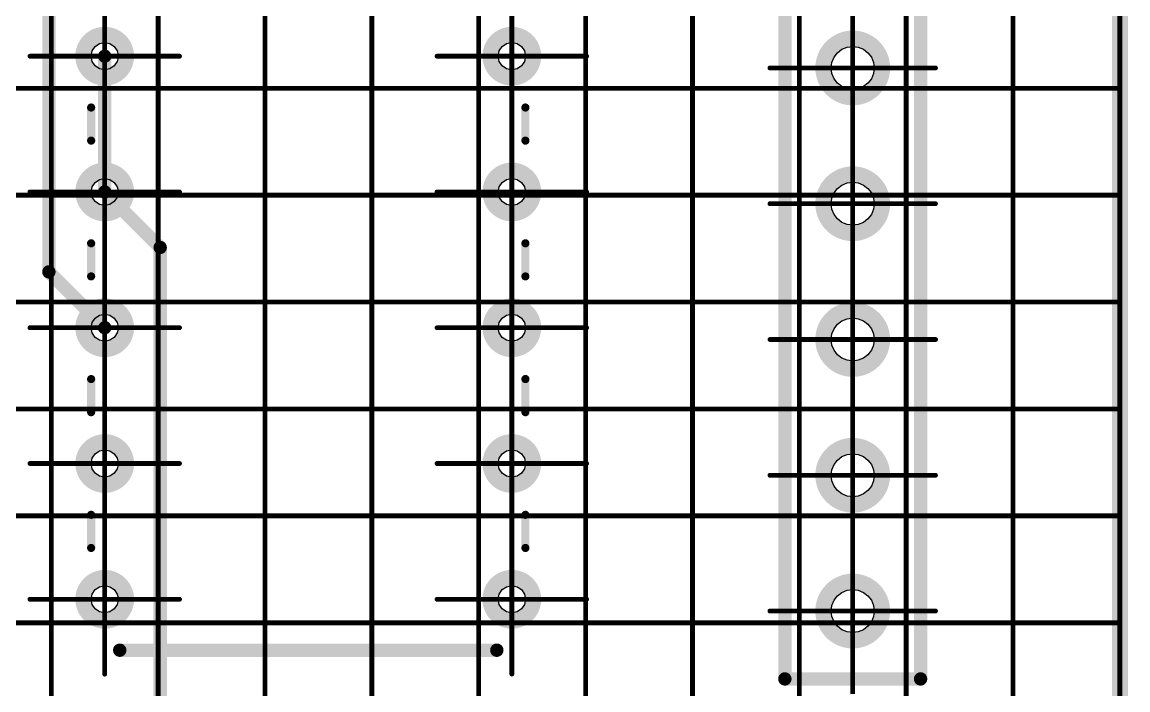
# Model space of a CAD drawing. Header units: millimetres. Extents: x 0 to 841, y 0 to 2540.
# Drawn here: x 351.91 to 393.3, y 2320.49 to 2345.48 of the extents above; entities that cross this region are included whole.
import ezdxf

# ---------------------------------------------------------------- set-up
doc = ezdxf.new("R2010")
doc.units = ezdxf.units.MM
for name, color, linetype in [('Mechanical11', 56, 'Continuous'), ('Mechanical12', 56, 'Continuous'), ('Mechanical7', 56, 'Continuous'), ('Mechanical9', 56, 'Continuous')]:
    doc.layers.add(name, color=color, linetype=linetype)

# ---------------------------------------------------------------- blocks, each defined once
blk = doc.blocks.new('BOASVIEW______T___O_______2_1_33_1_B_1')
at = {"layer": 'Mechanical12'}
for points, const_width in [([(320, 210), (320, 0)], 0.6), ([(320, 210), (320, 0)], 0.6), ([(320, 204), (320, 0)], 0.5), ([(307.46, 69.9), (307.46, 110.54)], 0.5), ([(312.54, 69.9), (312.54, 110.54)], 0.5), ([(281.492, 90.04), (281.492, 91.28)], 0.305), ([(297.748, 90.04), (297.748, 91.28)], 0.305), ([(281.492, 84.96), (281.492, 86.2)], 0.305), ([(297.748, 84.96), (297.748, 86.2)], 0.305), ([(281.492, 79.88), (281.492, 81.12)], 0.305), ([(297.748, 79.88), (297.748, 81.12)], 0.305), ([(281.492, 74.8), (281.492, 76.04)], 0.305), ([(297.748, 74.8), (297.748, 76.04)], 0.305), ([(282.562, 70.975), (296.678, 70.975)], 0.5), ([(307.46, 69.9), (312.54, 69.9)], 0.5)]:
    blk.add_lwpolyline(points, dxfattribs=dict(at, const_width=const_width))
for points, const_width in [([(282.8, 93.2, 1), (281.2, 93.2, 1)], 0.6), ([(298.04, 93.2, 1), (296.44, 93.2, 1)], 0.6), ([(311.1, 92.76, 1), (308.9, 92.76, 1)], 0.6), ([(281.05, 93.2, 1), (281.35, 93.2, 1)], 0.3), ([(282.65, 93.2, 1), (282.95, 93.2, 1)], 0.3), ([(296.29, 93.2, 1), (296.59, 93.2, 1)], 0.3), ([(297.89, 93.2, 1), (298.19, 93.2, 1)], 0.3), ([(308.75, 92.76, 1), (309.05, 92.76, 1)], 0.3), ([(310.95, 92.76, 1), (311.25, 92.76, 1)], 0.3), ([(281.416, 91.28, 1), (281.568, 91.28, 1)], 0.152), ([(297.672, 91.28, 1), (297.824, 91.28, 1)], 0.152), ([(281.416, 90.04, 1), (281.568, 90.04, 1)], 0.152), ([(297.672, 90.04, 1), (297.824, 90.04, 1)], 0.152), ([(282.8, 88.12, 1), (281.2, 88.12, 1)], 0.6), ([(298.04, 88.12, 1), (296.44, 88.12, 1)], 0.6), ([(311.1, 87.68, 1), (308.9, 87.68, 1)], 0.6), ([(281.05, 88.12, 1), (281.35, 88.12, 1)], 0.3), ([(282.65, 88.12, 1), (282.95, 88.12, 1)], 0.3), ([(296.29, 88.12, 1), (296.59, 88.12, 1)], 0.3), ([(297.89, 88.12, 1), (298.19, 88.12, 1)], 0.3), ([(308.75, 87.68, 1), (309.05, 87.68, 1)], 0.3), ([(310.95, 87.68, 1), (311.25, 87.68, 1)], 0.3), ([(281.416, 86.2, 1), (281.568, 86.2, 1)], 0.152), ([(297.672, 86.2, 1), (297.824, 86.2, 1)], 0.152), ([(281.416, 84.96, 1), (281.568, 84.96, 1)], 0.152), ([(297.672, 84.96, 1), (297.824, 84.96, 1)], 0.152), ([(282.8, 83.04, 1), (281.2, 83.04, 1)], 0.6), ([(298.04, 83.04, 1), (296.44, 83.04, 1)], 0.6), ([(311.1, 82.6, 1), (308.9, 82.6, 1)], 0.6), ([(281.05, 83.04, 1), (281.35, 83.04, 1)], 0.3), ([(282.65, 83.04, 1), (282.95, 83.04, 1)], 0.3), ([(296.29, 83.04, 1), (296.59, 83.04, 1)], 0.3), ([(297.89, 83.04, 1), (298.19, 83.04, 1)], 0.3), ([(308.75, 82.6, 1), (309.05, 82.6, 1)], 0.3), ([(310.95, 82.6, 1), (311.25, 82.6, 1)], 0.3), ([(281.416, 81.12, 1), (281.568, 81.12, 1)], 0.152), ([(297.672, 81.12, 1), (297.824, 81.12, 1)], 0.152), ([(281.416, 79.88, 1), (281.568, 79.88, 1)], 0.152), ([(297.672, 79.88, 1), (297.824, 79.88, 1)], 0.152), ([(282.8, 77.96, 1), (281.2, 77.96, 1)], 0.6), ([(298.04, 77.96, 1), (296.44, 77.96, 1)], 0.6), ([(311.1, 77.52, 1), (308.9, 77.52, 1)], 0.6), ([(281.05, 77.96, 1), (281.35, 77.96, 1)], 0.3), ([(282.65, 77.96, 1), (282.95, 77.96, 1)], 0.3), ([(296.29, 77.96, 1), (296.59, 77.96, 1)], 0.3), ([(297.89, 77.96, 1), (298.19, 77.96, 1)], 0.3), ([(308.75, 77.52, 1), (309.05, 77.52, 1)], 0.3), ([(310.95, 77.52, 1), (311.25, 77.52, 1)], 0.3), ([(281.416, 76.04, 1), (281.568, 76.04, 1)], 0.152), ([(297.672, 76.04, 1), (297.824, 76.04, 1)], 0.152), ([(281.416, 74.8, 1), (281.568, 74.8, 1)], 0.152), ([(297.672, 74.8, 1), (297.824, 74.8, 1)], 0.152), ([(282.8, 72.88, 1), (281.2, 72.88, 1)], 0.6), ([(298.04, 72.88, 1), (296.44, 72.88, 1)], 0.6), ([(311.1, 72.44, 1), (308.9, 72.44, 1)], 0.6), ([(281.05, 72.88, 1), (281.35, 72.88, 1)], 0.3), ([(282.65, 72.88, 1), (282.95, 72.88, 1)], 0.3), ([(296.29, 72.88, 1), (296.59, 72.88, 1)], 0.3), ([(297.89, 72.88, 1), (298.19, 72.88, 1)], 0.3), ([(308.75, 72.44, 1), (309.05, 72.44, 1)], 0.3), ([(310.95, 72.44, 1), (311.25, 72.44, 1)], 0.3), ([(282.437, 70.975, 1), (282.687, 70.975, 1)], 0.25), ([(296.553, 70.975, 1), (296.803, 70.975, 1)], 0.25), ([(307.335, 69.9, 1), (307.585, 69.9, 1)], 0.25), ([(307.335, 69.9, 1), (307.585, 69.9, 1)], 0.25), ([(312.415, 69.9, 1), (312.665, 69.9, 1)], 0.25), ([(312.415, 69.9, 1), (312.665, 69.9, 1)], 0.25)]:
    blk.add_lwpolyline(points, format="xyb", close=True, dxfattribs=dict(at, const_width=const_width))
at = {"layer": 'Mechanical7', "const_width": 0.18}
for points in [[(282, 90.4), (282, 96)], [(297.24, 90.4), (297.24, 96)], [(310, 89.66), (310, 95.86)], [(279.2, 93.2), (284.8, 93.2)], [(294.44, 93.2), (300.04, 93.2)], [(306.9, 92.76), (313.1, 92.76)], [(282, 85.32), (282, 90.92)], [(297.24, 85.32), (297.24, 90.92)], [(310, 84.58), (310, 90.78)], [(279.2, 88.12), (284.8, 88.12)], [(294.44, 88.12), (300.04, 88.12)], [(306.9, 87.68), (313.1, 87.68)], [(282, 80.24), (282, 85.84)], [(297.24, 80.24), (297.24, 85.84)], [(310, 79.5), (310, 85.7)], [(279.2, 83.04), (284.8, 83.04)], [(294.44, 83.04), (300.04, 83.04)], [(306.9, 82.6), (313.1, 82.6)], [(282, 75.16), (282, 80.76)], [(297.24, 75.16), (297.24, 80.76)], [(310, 74.42), (310, 80.62)], [(279.2, 77.96), (284.8, 77.96)], [(294.44, 77.96), (300.04, 77.96)], [(306.9, 77.52), (313.1, 77.52)], [(282, 70.08), (282, 75.68)], [(297.24, 70.08), (297.24, 75.68)], [(310, 69.34), (310, 75.54)], [(279.2, 72.88), (284.8, 72.88)], [(294.44, 72.88), (300.04, 72.88)], [(306.9, 72.44), (313.1, 72.44)]]:
    blk.add_lwpolyline(points, dxfattribs=at)
at = {"layer": 'Mechanical7', "const_width": 0.09}
for points in [[(279.155, 93.2, 1), (279.245, 93.2, 1)], [(284.755, 93.2, 1), (284.845, 93.2, 1)], [(294.395, 93.2, 1), (294.485, 93.2, 1)], [(299.995, 93.2, 1), (300.085, 93.2, 1)], [(306.855, 92.76, 1), (306.945, 92.76, 1)], [(313.055, 92.76, 1), (313.145, 92.76, 1)], [(281.955, 90.92, 1), (282.045, 90.92, 1)], [(297.195, 90.92, 1), (297.285, 90.92, 1)], [(309.955, 90.78, 1), (310.045, 90.78, 1)], [(281.955, 90.4, 1), (282.045, 90.4, 1)], [(297.195, 90.4, 1), (297.285, 90.4, 1)], [(309.955, 89.66, 1), (310.045, 89.66, 1)], [(279.155, 88.12, 1), (279.245, 88.12, 1)], [(284.755, 88.12, 1), (284.845, 88.12, 1)], [(294.395, 88.12, 1), (294.485, 88.12, 1)], [(299.995, 88.12, 1), (300.085, 88.12, 1)], [(306.855, 87.68, 1), (306.945, 87.68, 1)], [(313.055, 87.68, 1), (313.145, 87.68, 1)], [(281.955, 85.84, 1), (282.045, 85.84, 1)], [(297.195, 85.84, 1), (297.285, 85.84, 1)], [(309.955, 85.7, 1), (310.045, 85.7, 1)], [(281.955, 85.32, 1), (282.045, 85.32, 1)], [(297.195, 85.32, 1), (297.285, 85.32, 1)], [(309.955, 84.58, 1), (310.045, 84.58, 1)], [(279.155, 83.04, 1), (279.245, 83.04, 1)], [(284.755, 83.04, 1), (284.845, 83.04, 1)], [(294.395, 83.04, 1), (294.485, 83.04, 1)], [(299.995, 83.04, 1), (300.085, 83.04, 1)], [(306.855, 82.6, 1), (306.945, 82.6, 1)], [(313.055, 82.6, 1), (313.145, 82.6, 1)], [(281.955, 80.76, 1), (282.045, 80.76, 1)], [(297.195, 80.76, 1), (297.285, 80.76, 1)], [(281.955, 80.24, 1), (282.045, 80.24, 1)], [(297.195, 80.24, 1), (297.285, 80.24, 1)], [(309.955, 80.62, 1), (310.045, 80.62, 1)], [(309.955, 79.5, 1), (310.045, 79.5, 1)], [(279.155, 77.96, 1), (279.245, 77.96, 1)], [(284.755, 77.96, 1), (284.845, 77.96, 1)], [(294.395, 77.96, 1), (294.485, 77.96, 1)], [(299.995, 77.96, 1), (300.085, 77.96, 1)], [(306.855, 77.52, 1), (306.945, 77.52, 1)], [(313.055, 77.52, 1), (313.145, 77.52, 1)], [(281.955, 75.68, 1), (282.045, 75.68, 1)], [(297.195, 75.68, 1), (297.285, 75.68, 1)], [(309.955, 75.54, 1), (310.045, 75.54, 1)], [(281.955, 75.16, 1), (282.045, 75.16, 1)], [(297.195, 75.16, 1), (297.285, 75.16, 1)], [(309.955, 74.42, 1), (310.045, 74.42, 1)], [(279.155, 72.88, 1), (279.245, 72.88, 1)], [(284.755, 72.88, 1), (284.845, 72.88, 1)], [(294.395, 72.88, 1), (294.485, 72.88, 1)], [(299.995, 72.88, 1), (300.085, 72.88, 1)], [(306.855, 72.44, 1), (306.945, 72.44, 1)], [(313.055, 72.44, 1), (313.145, 72.44, 1)], [(281.955, 70.08, 1), (282.045, 70.08, 1)], [(297.195, 70.08, 1), (297.285, 70.08, 1)]]:
    blk.add_lwpolyline(points, format="xyb", close=True, dxfattribs=at)
blk = doc.blocks.new('BOASVIEW______T___L_____2_1_1_1_B_4')
at = {"layer": 'Mechanical11'}
for p, q in [((281.529, 93.395), (281.64, 93.56)), ((281.64, 93.56), (281.805, 93.671)), ((281.805, 93.671), (282, 93.71)), ((282, 93.71), (282, 93.2)), ((296.769, 93.395), (296.88, 93.56)), ((296.88, 93.56), (297.045, 93.671)), ((297.045, 93.671), (297.24, 93.71)), ((297.24, 93.71), (297.24, 93.2)), ((309.791, 93.539), (310, 93.567)), ((310, 93.567), (310, 92.76)), ((310, 92.76), (310, 93.567)), ((310, 93.567), (310.209, 93.539)), ((281.49, 93.2), (281.529, 93.395)), ((282, 93.2), (281.49, 93.2)), ((282, 93.2), (282.51, 93.2)), ((282, 92.69), (282, 93.2)), ((282.51, 93.2), (282.471, 93.005)), ((296.73, 93.2), (296.769, 93.395)), ((297.24, 93.2), (296.73, 93.2)), ((297.24, 93.2), (297.75, 93.2)), ((297.24, 92.69), (297.24, 93.2)), ((297.75, 93.2), (297.711, 93.005)), ((309.221, 92.969), (309.301, 93.164)), ((309.301, 93.164), (309.429, 93.331)), ((309.429, 93.331), (309.597, 93.459)), ((309.597, 93.459), (309.791, 93.539)), ((310.209, 93.539), (310.404, 93.459)), ((310.404, 93.459), (310.571, 93.331)), ((310.571, 93.331), (310.699, 93.164)), ((310.699, 93.164), (310.779, 92.969)), ((282.195, 92.729), (282, 92.69)), ((282.36, 92.84), (282.195, 92.729)), ((282.471, 93.005), (282.36, 92.84)), ((297.435, 92.729), (297.24, 92.69)), ((297.6, 92.84), (297.435, 92.729)), ((297.711, 93.005), (297.6, 92.84)), ((309.193, 92.76), (309.221, 92.969)), ((310, 92.76), (309.193, 92.76)), ((310.807, 92.76), (310, 92.76)), ((310.779, 92.969), (310.807, 92.76)), ((281.64, 88.48), (281.805, 88.591)), ((281.805, 88.591), (282, 88.63)), ((282, 88.63), (282, 88.12)), ((296.88, 88.48), (297.045, 88.591)), ((297.045, 88.591), (297.24, 88.63)), ((297.24, 88.63), (297.24, 88.12)), ((281.49, 88.12), (281.529, 88.315)), ((281.529, 88.315), (281.64, 88.48)), ((296.73, 88.12), (296.769, 88.315)), ((296.769, 88.315), (296.88, 88.48)), ((309.301, 88.084), (309.429, 88.251)), ((309.429, 88.251), (309.597, 88.379)), ((309.597, 88.379), (309.791, 88.459)), ((309.791, 88.459), (310, 88.487)), ((310, 88.487), (310, 87.68)), ((310, 87.68), (310, 88.487)), ((310, 88.487), (310.209, 88.459)), ((310.209, 88.459), (310.404, 88.379)), ((310.404, 88.379), (310.571, 88.251)), ((310.571, 88.251), (310.699, 88.084)), ((282, 88.12), (281.49, 88.12)), ((282, 88.12), (282.51, 88.12)), ((282, 87.61), (282, 88.12)), ((282.36, 87.76), (282.195, 87.649)), ((282.471, 87.925), (282.36, 87.76)), ((282.51, 88.12), (282.471, 87.925)), ((297.24, 88.12), (296.73, 88.12)), ((297.24, 88.12), (297.75, 88.12)), ((297.24, 87.61), (297.24, 88.12)), ((297.6, 87.76), (297.435, 87.649)), ((297.711, 87.925), (297.6, 87.76)), ((297.75, 88.12), (297.711, 87.925)), ((309.193, 87.68), (309.221, 87.889)), ((309.221, 87.889), (309.301, 88.084)), ((310.699, 88.084), (310.779, 87.889)), ((310.779, 87.889), (310.807, 87.68)), ((282.195, 87.649), (282, 87.61)), ((297.435, 87.649), (297.24, 87.61)), ((310, 87.68), (309.193, 87.68)), ((310.807, 87.68), (310, 87.68)), ((281.49, 83.04), (281.529, 83.235)), ((281.529, 83.235), (281.64, 83.4)), ((281.64, 83.4), (281.805, 83.511)), ((281.805, 83.511), (282, 83.55)), ((282, 83.55), (282, 83.04)), ((296.73, 83.04), (296.769, 83.235)), ((296.769, 83.235), (296.88, 83.4)), ((296.88, 83.4), (297.045, 83.511)), ((297.045, 83.511), (297.24, 83.55)), ((297.24, 83.55), (297.24, 83.04)), ((309.429, 83.171), (309.597, 83.299)), ((309.597, 83.299), (309.791, 83.379)), ((309.791, 83.379), (310, 83.407)), ((310, 83.407), (310, 82.6)), ((310, 82.6), (310, 83.407)), ((310, 83.407), (310.209, 83.379)), ((310.209, 83.379), (310.404, 83.299)), ((310.404, 83.299), (310.571, 83.171)), ((282, 83.04), (281.49, 83.04)), ((282, 83.04), (282.51, 83.04)), ((282, 82.53), (282, 83.04)), ((282.471, 82.845), (282.36, 82.68)), ((282.51, 83.04), (282.471, 82.845)), ((297.24, 83.04), (296.73, 83.04)), ((297.24, 83.04), (297.75, 83.04)), ((297.24, 82.53), (297.24, 83.04)), ((297.711, 82.845), (297.6, 82.68)), ((297.75, 83.04), (297.711, 82.845)), ((309.193, 82.6), (309.221, 82.809)), ((309.221, 82.809), (309.301, 83.004)), ((309.301, 83.004), (309.429, 83.171)), ((310.571, 83.171), (310.699, 83.004)), ((310.699, 83.004), (310.779, 82.809)), ((310.779, 82.809), (310.807, 82.6)), ((282.195, 82.569), (282, 82.53)), ((282.36, 82.68), (282.195, 82.569)), ((297.435, 82.569), (297.24, 82.53)), ((297.6, 82.68), (297.435, 82.569)), ((310, 82.6), (309.193, 82.6)), ((310.807, 82.6), (310, 82.6)), ((281.529, 78.155), (281.64, 78.32)), ((281.64, 78.32), (281.805, 78.431)), ((281.805, 78.431), (282, 78.47)), ((282, 78.47), (282, 77.96)), ((296.769, 78.155), (296.88, 78.32)), ((296.88, 78.32), (297.045, 78.431)), ((297.045, 78.431), (297.24, 78.47)), ((297.24, 78.47), (297.24, 77.96)), ((309.597, 78.219), (309.791, 78.299)), ((309.791, 78.299), (310, 78.327)), ((310, 78.327), (310, 77.52)), ((310, 77.52), (310, 78.327)), ((310, 78.327), (310.209, 78.299)), ((310.209, 78.299), (310.404, 78.219)), ((281.49, 77.96), (281.529, 78.155)), ((282, 77.96), (281.49, 77.96)), ((282, 77.96), (282.51, 77.96)), ((282, 77.45), (282, 77.96)), ((282.51, 77.96), (282.471, 77.765)), ((296.73, 77.96), (296.769, 78.155)), ((297.24, 77.96), (296.73, 77.96)), ((297.24, 77.96), (297.75, 77.96)), ((297.24, 77.45), (297.24, 77.96)), ((297.75, 77.96), (297.711, 77.765)), ((309.221, 77.729), (309.301, 77.924)), ((309.301, 77.924), (309.429, 78.091)), ((309.429, 78.091), (309.597, 78.219)), ((310.404, 78.219), (310.571, 78.091)), ((310.571, 78.091), (310.699, 77.924)), ((310.699, 77.924), (310.779, 77.729)), ((282.195, 77.489), (282, 77.45)), ((282.36, 77.6), (282.195, 77.489)), ((282.471, 77.765), (282.36, 77.6)), ((297.435, 77.489), (297.24, 77.45)), ((297.6, 77.6), (297.435, 77.489)), ((297.711, 77.765), (297.6, 77.6)), ((309.193, 77.52), (309.221, 77.729)), ((310, 77.52), (309.193, 77.52)), ((310.807, 77.52), (310, 77.52)), ((310.779, 77.729), (310.807, 77.52)), ((281.64, 73.24), (281.805, 73.351)), ((281.805, 73.351), (282, 73.39)), ((282, 73.39), (282, 72.88)), ((296.88, 73.24), (297.045, 73.351)), ((297.045, 73.351), (297.24, 73.39)), ((297.24, 73.39), (297.24, 72.88)), ((281.49, 72.88), (281.529, 73.075)), ((282, 72.88), (281.49, 72.88)), ((281.529, 73.075), (281.64, 73.24)), ((282, 72.88), (282.51, 72.88)), ((282, 72.37), (282, 72.88)), ((282.51, 72.88), (282.471, 72.685)), ((296.73, 72.88), (296.769, 73.075)), ((297.24, 72.88), (296.73, 72.88)), ((296.769, 73.075), (296.88, 73.24)), ((297.24, 72.88), (297.75, 72.88)), ((297.24, 72.37), (297.24, 72.88)), ((297.75, 72.88), (297.711, 72.685)), ((309.301, 72.844), (309.429, 73.011)), ((309.429, 73.011), (309.597, 73.139)), ((309.597, 73.139), (309.791, 73.219)), ((309.791, 73.219), (310, 73.247)), ((310, 73.247), (310, 72.44)), ((310, 72.44), (310, 73.247)), ((310, 73.247), (310.209, 73.219)), ((310.209, 73.219), (310.404, 73.139)), ((310.404, 73.139), (310.571, 73.011)), ((310.571, 73.011), (310.699, 72.844)), ((282.36, 72.52), (282.195, 72.409)), ((282.471, 72.685), (282.36, 72.52)), ((297.6, 72.52), (297.435, 72.409)), ((297.711, 72.685), (297.6, 72.52)), ((309.193, 72.44), (309.221, 72.649)), ((310, 72.44), (309.193, 72.44)), ((309.221, 72.649), (309.301, 72.844)), ((310.807, 72.44), (310, 72.44)), ((310.699, 72.844), (310.779, 72.649)), ((310.779, 72.649), (310.807, 72.44)), ((282.195, 72.409), (282, 72.37)), ((297.435, 72.409), (297.24, 72.37))]:
    blk.add_line(p, q, dxfattribs=at)
at = {"layer": 'Mechanical12'}
for p, q in [((282, 93.2), (282, 93.71)), ((282, 93.71), (282.195, 93.671)), ((282.195, 93.671), (282.36, 93.56)), ((282.36, 93.56), (282.471, 93.395)), ((297.24, 93.2), (297.24, 93.71)), ((297.24, 93.71), (297.435, 93.671)), ((297.435, 93.671), (297.6, 93.56)), ((297.6, 93.56), (297.711, 93.395)), ((281.49, 93.2), (282, 93.2)), ((281.529, 93.005), (281.49, 93.2)), ((282, 93.2), (282, 92.69)), ((282.51, 93.2), (282, 93.2)), ((282.471, 93.395), (282.51, 93.2)), ((296.73, 93.2), (297.24, 93.2)), ((296.769, 93.005), (296.73, 93.2)), ((297.24, 93.2), (297.24, 92.69)), ((297.75, 93.2), (297.24, 93.2)), ((297.711, 93.395), (297.75, 93.2)), ((281.64, 92.84), (281.529, 93.005)), ((281.805, 92.729), (281.64, 92.84)), ((282, 92.69), (281.805, 92.729)), ((296.88, 92.84), (296.769, 93.005)), ((297.045, 92.729), (296.88, 92.84)), ((297.24, 92.69), (297.045, 92.729)), ((309.193, 92.76), (310, 92.76)), ((309.221, 92.551), (309.193, 92.76)), ((310, 91.953), (310, 92.76)), ((310, 92.76), (310.807, 92.76)), ((310, 92.76), (310, 91.953)), ((310.807, 92.76), (310.779, 92.551)), ((309.301, 92.357), (309.221, 92.551)), ((309.429, 92.189), (309.301, 92.357)), ((310.699, 92.357), (310.571, 92.189)), ((310.779, 92.551), (310.699, 92.357)), ((309.597, 92.061), (309.429, 92.189)), ((309.791, 91.981), (309.597, 92.061)), ((310, 91.953), (309.791, 91.981)), ((310.209, 91.981), (310, 91.953)), ((310.404, 92.061), (310.209, 91.981)), ((310.571, 92.189), (310.404, 92.061)), ((282, 88.12), (282, 88.63)), ((282, 88.63), (282.195, 88.591)), ((282.195, 88.591), (282.36, 88.48)), ((297.24, 88.12), (297.24, 88.63)), ((297.24, 88.63), (297.435, 88.591)), ((297.435, 88.591), (297.6, 88.48)), ((282.36, 88.48), (282.471, 88.315)), ((282.471, 88.315), (282.51, 88.12)), ((297.6, 88.48), (297.711, 88.315)), ((297.711, 88.315), (297.75, 88.12)), ((281.49, 88.12), (282, 88.12)), ((281.529, 87.925), (281.49, 88.12)), ((281.64, 87.76), (281.529, 87.925)), ((281.805, 87.649), (281.64, 87.76)), ((282, 88.12), (282, 87.61)), ((282.51, 88.12), (282, 88.12)), ((296.73, 88.12), (297.24, 88.12)), ((296.769, 87.925), (296.73, 88.12)), ((296.88, 87.76), (296.769, 87.925)), ((297.045, 87.649), (296.88, 87.76)), ((297.24, 88.12), (297.24, 87.61)), ((297.75, 88.12), (297.24, 88.12)), ((282, 87.61), (281.805, 87.649)), ((297.24, 87.61), (297.045, 87.649)), ((309.193, 87.68), (310, 87.68)), ((309.221, 87.471), (309.193, 87.68)), ((309.301, 87.277), (309.221, 87.471)), ((310, 86.873), (310, 87.68)), ((310, 87.68), (310.807, 87.68)), ((310, 87.68), (310, 86.873)), ((310.779, 87.471), (310.699, 87.277)), ((310.807, 87.68), (310.779, 87.471)), ((309.429, 87.109), (309.301, 87.277)), ((309.597, 86.981), (309.429, 87.109)), ((309.791, 86.901), (309.597, 86.981)), ((310.404, 86.981), (310.209, 86.901)), ((310.571, 87.109), (310.404, 86.981)), ((310.699, 87.277), (310.571, 87.109)), ((310, 86.873), (309.791, 86.901)), ((310.209, 86.901), (310, 86.873)), ((282, 83.04), (282, 83.55)), ((282, 83.55), (282.195, 83.511)), ((282.195, 83.511), (282.36, 83.4)), ((282.36, 83.4), (282.471, 83.235)), ((282.471, 83.235), (282.51, 83.04)), ((297.24, 83.04), (297.24, 83.55)), ((297.24, 83.55), (297.435, 83.511)), ((297.435, 83.511), (297.6, 83.4)), ((297.6, 83.4), (297.711, 83.235)), ((297.711, 83.235), (297.75, 83.04)), ((281.49, 83.04), (282, 83.04)), ((281.529, 82.845), (281.49, 83.04)), ((281.64, 82.68), (281.529, 82.845)), ((282, 83.04), (282, 82.53)), ((282.51, 83.04), (282, 83.04)), ((296.73, 83.04), (297.24, 83.04)), ((296.769, 82.845), (296.73, 83.04)), ((296.88, 82.68), (296.769, 82.845)), ((297.24, 83.04), (297.24, 82.53)), ((297.75, 83.04), (297.24, 83.04)), ((281.805, 82.569), (281.64, 82.68)), ((282, 82.53), (281.805, 82.569)), ((297.045, 82.569), (296.88, 82.68)), ((297.24, 82.53), (297.045, 82.569)), ((309.193, 82.6), (310, 82.6)), ((309.221, 82.391), (309.193, 82.6)), ((309.301, 82.197), (309.221, 82.391)), ((310, 81.793), (310, 82.6)), ((310, 82.6), (310.807, 82.6)), ((310, 82.6), (310, 81.793)), ((310.779, 82.391), (310.699, 82.197)), ((310.807, 82.6), (310.779, 82.391)), ((309.429, 82.029), (309.301, 82.197)), ((309.597, 81.901), (309.429, 82.029)), ((310.571, 82.029), (310.404, 81.901)), ((310.699, 82.197), (310.571, 82.029)), ((309.791, 81.821), (309.597, 81.901)), ((310, 81.793), (309.791, 81.821)), ((310.209, 81.821), (310, 81.793)), ((310.404, 81.901), (310.209, 81.821)), ((282, 77.96), (282, 78.47)), ((282, 78.47), (282.195, 78.431)), ((282.195, 78.431), (282.36, 78.32)), ((282.36, 78.32), (282.471, 78.155)), ((297.24, 77.96), (297.24, 78.47)), ((297.24, 78.47), (297.435, 78.431)), ((297.435, 78.431), (297.6, 78.32)), ((297.6, 78.32), (297.711, 78.155)), ((281.49, 77.96), (282, 77.96)), ((281.529, 77.765), (281.49, 77.96)), ((282, 77.96), (282, 77.45)), ((282.51, 77.96), (282, 77.96)), ((282.471, 78.155), (282.51, 77.96)), ((296.73, 77.96), (297.24, 77.96)), ((296.769, 77.765), (296.73, 77.96)), ((297.24, 77.96), (297.24, 77.45)), ((297.75, 77.96), (297.24, 77.96)), ((297.711, 78.155), (297.75, 77.96)), ((281.64, 77.6), (281.529, 77.765)), ((281.805, 77.489), (281.64, 77.6)), ((282, 77.45), (281.805, 77.489)), ((296.88, 77.6), (296.769, 77.765)), ((297.045, 77.489), (296.88, 77.6)), ((297.24, 77.45), (297.045, 77.489)), ((309.193, 77.52), (310, 77.52)), ((309.221, 77.311), (309.193, 77.52)), ((310, 76.713), (310, 77.52)), ((310, 77.52), (310.807, 77.52)), ((310, 77.52), (310, 76.713)), ((310.807, 77.52), (310.779, 77.311)), ((309.301, 77.117), (309.221, 77.311)), ((309.429, 76.949), (309.301, 77.117)), ((310.699, 77.117), (310.571, 76.949)), ((310.779, 77.311), (310.699, 77.117)), ((309.597, 76.821), (309.429, 76.949)), ((309.791, 76.741), (309.597, 76.821)), ((310, 76.713), (309.791, 76.741)), ((310.209, 76.741), (310, 76.713)), ((310.404, 76.821), (310.209, 76.741)), ((310.571, 76.949), (310.404, 76.821)), ((282, 72.88), (282, 73.39)), ((282, 73.39), (282.195, 73.351)), ((282.195, 73.351), (282.36, 73.24)), ((297.24, 72.88), (297.24, 73.39)), ((297.24, 73.39), (297.435, 73.351)), ((297.435, 73.351), (297.6, 73.24)), ((281.49, 72.88), (282, 72.88)), ((281.529, 72.685), (281.49, 72.88)), ((282, 72.88), (282, 72.37)), ((282.51, 72.88), (282, 72.88)), ((282.36, 73.24), (282.471, 73.075)), ((282.471, 73.075), (282.51, 72.88)), ((296.73, 72.88), (297.24, 72.88)), ((296.769, 72.685), (296.73, 72.88)), ((297.24, 72.88), (297.24, 72.37)), ((297.75, 72.88), (297.24, 72.88)), ((297.6, 73.24), (297.711, 73.075)), ((297.711, 73.075), (297.75, 72.88)), ((281.64, 72.52), (281.529, 72.685)), ((281.805, 72.409), (281.64, 72.52)), ((296.88, 72.52), (296.769, 72.685)), ((297.045, 72.409), (296.88, 72.52)), ((309.193, 72.44), (310, 72.44)), ((309.221, 72.231), (309.193, 72.44)), ((310, 71.633), (310, 72.44)), ((310, 72.44), (310.807, 72.44)), ((310, 72.44), (310, 71.633)), ((310.807, 72.44), (310.779, 72.231)), ((282, 72.37), (281.805, 72.409)), ((297.24, 72.37), (297.045, 72.409)), ((309.301, 72.037), (309.221, 72.231)), ((309.429, 71.869), (309.301, 72.037)), ((310.699, 72.037), (310.571, 71.869)), ((310.779, 72.231), (310.699, 72.037)), ((309.597, 71.741), (309.429, 71.869)), ((309.791, 71.661), (309.597, 71.741)), ((310, 71.633), (309.791, 71.661)), ((310.209, 71.661), (310, 71.633)), ((310.404, 71.741), (310.209, 71.661)), ((310.571, 71.869), (310.404, 71.741))]:
    blk.add_line(p, q, dxfattribs=at)
for points, const_width in [([(320, 210), (320, 0)], 0.6), ([(320, 210), (320, 0)], 0.6), ([(279.91, 85.13), (279.91, 96.19)], 0.5), ([(282, 88.12), (282, 93.2)], 0.5), ([(282, 88.12), (284.076, 86.044)], 0.5), ([(284.076, 47.276), (284.076, 86.044)], 0.5), ([(279.91, 85.13), (282, 83.04)], 0.5)]:
    blk.add_lwpolyline(points, dxfattribs=dict(at, const_width=const_width))
for points, const_width in [([(282.8, 93.2, 1), (281.2, 93.2, 1)], 0.6), ([(298.04, 93.2, 1), (296.44, 93.2, 1)], 0.6), ([(311.1, 92.76, 1), (308.9, 92.76, 1)], 0.6), ([(281.05, 93.2, 1), (281.35, 93.2, 1)], 0.3), ([(281.875, 93.2, 1), (282.125, 93.2, 1)], 0.25), ([(282.65, 93.2, 1), (282.95, 93.2, 1)], 0.3), ([(296.29, 93.2, 1), (296.59, 93.2, 1)], 0.3), ([(297.89, 93.2, 1), (298.19, 93.2, 1)], 0.3), ([(308.75, 92.76, 1), (309.05, 92.76, 1)], 0.3), ([(310.95, 92.76, 1), (311.25, 92.76, 1)], 0.3), ([(282.8, 88.12, 1), (281.2, 88.12, 1)], 0.6), ([(298.04, 88.12, 1), (296.44, 88.12, 1)], 0.6), ([(311.1, 87.68, 1), (308.9, 87.68, 1)], 0.6), ([(281.05, 88.12, 1), (281.35, 88.12, 1)], 0.3), ([(281.875, 88.12, 1), (282.125, 88.12, 1)], 0.25), ([(281.875, 88.12, 1), (282.125, 88.12, 1)], 0.25), ([(282.65, 88.12, 1), (282.95, 88.12, 1)], 0.3), ([(296.29, 88.12, 1), (296.59, 88.12, 1)], 0.3), ([(297.89, 88.12, 1), (298.19, 88.12, 1)], 0.3), ([(308.75, 87.68, 1), (309.05, 87.68, 1)], 0.3), ([(310.95, 87.68, 1), (311.25, 87.68, 1)], 0.3), ([(283.951, 86.044, 1), (284.201, 86.044, 1)], 0.25), ([(283.951, 86.044, 1), (284.201, 86.044, 1)], 0.25), ([(279.785, 85.13, 1), (280.035, 85.13, 1)], 0.25), ([(279.785, 85.13, 1), (280.035, 85.13, 1)], 0.25), ([(282.8, 83.04, 1), (281.2, 83.04, 1)], 0.6), ([(298.04, 83.04, 1), (296.44, 83.04, 1)], 0.6), ([(311.1, 82.6, 1), (308.9, 82.6, 1)], 0.6), ([(281.05, 83.04, 1), (281.35, 83.04, 1)], 0.3), ([(281.875, 83.04, 1), (282.125, 83.04, 1)], 0.25), ([(282.65, 83.04, 1), (282.95, 83.04, 1)], 0.3), ([(296.29, 83.04, 1), (296.59, 83.04, 1)], 0.3), ([(297.89, 83.04, 1), (298.19, 83.04, 1)], 0.3), ([(308.75, 82.6, 1), (309.05, 82.6, 1)], 0.3), ([(310.95, 82.6, 1), (311.25, 82.6, 1)], 0.3), ([(282.8, 77.96, 1), (281.2, 77.96, 1)], 0.6), ([(298.04, 77.96, 1), (296.44, 77.96, 1)], 0.6), ([(311.1, 77.52, 1), (308.9, 77.52, 1)], 0.6), ([(281.05, 77.96, 1), (281.35, 77.96, 1)], 0.3), ([(282.65, 77.96, 1), (282.95, 77.96, 1)], 0.3), ([(296.29, 77.96, 1), (296.59, 77.96, 1)], 0.3), ([(297.89, 77.96, 1), (298.19, 77.96, 1)], 0.3), ([(308.75, 77.52, 1), (309.05, 77.52, 1)], 0.3), ([(310.95, 77.52, 1), (311.25, 77.52, 1)], 0.3), ([(282.8, 72.88, 1), (281.2, 72.88, 1)], 0.6), ([(298.04, 72.88, 1), (296.44, 72.88, 1)], 0.6), ([(311.1, 72.44, 1), (308.9, 72.44, 1)], 0.6), ([(281.05, 72.88, 1), (281.35, 72.88, 1)], 0.3), ([(282.65, 72.88, 1), (282.95, 72.88, 1)], 0.3), ([(296.29, 72.88, 1), (296.59, 72.88, 1)], 0.3), ([(297.89, 72.88, 1), (298.19, 72.88, 1)], 0.3), ([(308.75, 72.44, 1), (309.05, 72.44, 1)], 0.3), ([(310.95, 72.44, 1), (311.25, 72.44, 1)], 0.3)]:
    blk.add_lwpolyline(points, format="xyb", close=True, dxfattribs=dict(at, const_width=const_width))
at = {"layer": 'Mechanical7', "const_width": 0.18}
for points in [[(282, 90.7), (282, 95.7)], [(297.24, 90.7), (297.24, 95.7)], [(310, 89.96), (310, 95.56)], [(279.5, 93.2), (284.5, 93.2)], [(294.74, 93.2), (299.74, 93.2)], [(307.2, 92.76), (312.8, 92.76)], [(282, 85.62), (282, 90.62)], [(297.24, 85.62), (297.24, 90.62)], [(310, 84.88), (310, 90.48)], [(279.5, 88.12), (284.5, 88.12)], [(294.74, 88.12), (299.74, 88.12)], [(307.2, 87.68), (312.8, 87.68)], [(282, 80.54), (282, 85.54)], [(297.24, 80.54), (297.24, 85.54)], [(310, 79.8), (310, 85.4)], [(279.5, 83.04), (284.5, 83.04)], [(294.74, 83.04), (299.74, 83.04)], [(307.2, 82.6), (312.8, 82.6)], [(282, 75.46), (282, 80.46)], [(297.24, 75.46), (297.24, 80.46)], [(310, 74.72), (310, 80.32)], [(279.5, 77.96), (284.5, 77.96)], [(294.74, 77.96), (299.74, 77.96)], [(307.2, 77.52), (312.8, 77.52)], [(282, 70.38), (282, 75.38)], [(297.24, 70.38), (297.24, 75.38)], [(310, 69.64), (310, 75.24)], [(279.5, 72.88), (284.5, 72.88)], [(294.74, 72.88), (299.74, 72.88)], [(307.2, 72.44), (312.8, 72.44)]]:
    blk.add_lwpolyline(points, dxfattribs=at)
at = {"layer": 'Mechanical7', "const_width": 0.09}
for points in [[(279.455, 93.2, 1), (279.545, 93.2, 1)], [(284.455, 93.2, 1), (284.545, 93.2, 1)], [(294.695, 93.2, 1), (294.785, 93.2, 1)], [(299.695, 93.2, 1), (299.785, 93.2, 1)], [(307.155, 92.76, 1), (307.245, 92.76, 1)], [(312.755, 92.76, 1), (312.845, 92.76, 1)], [(281.955, 90.7, 1), (282.045, 90.7, 1)], [(281.955, 90.62, 1), (282.045, 90.62, 1)], [(297.195, 90.7, 1), (297.285, 90.7, 1)], [(297.195, 90.62, 1), (297.285, 90.62, 1)], [(309.955, 90.48, 1), (310.045, 90.48, 1)], [(309.955, 89.96, 1), (310.045, 89.96, 1)], [(279.455, 88.12, 1), (279.545, 88.12, 1)], [(284.455, 88.12, 1), (284.545, 88.12, 1)], [(294.695, 88.12, 1), (294.785, 88.12, 1)], [(299.695, 88.12, 1), (299.785, 88.12, 1)], [(307.155, 87.68, 1), (307.245, 87.68, 1)], [(312.755, 87.68, 1), (312.845, 87.68, 1)], [(281.955, 85.62, 1), (282.045, 85.62, 1)], [(297.195, 85.62, 1), (297.285, 85.62, 1)], [(281.955, 85.54, 1), (282.045, 85.54, 1)], [(297.195, 85.54, 1), (297.285, 85.54, 1)], [(309.955, 85.4, 1), (310.045, 85.4, 1)], [(309.955, 84.88, 1), (310.045, 84.88, 1)], [(279.455, 83.04, 1), (279.545, 83.04, 1)], [(284.455, 83.04, 1), (284.545, 83.04, 1)], [(294.695, 83.04, 1), (294.785, 83.04, 1)], [(299.695, 83.04, 1), (299.785, 83.04, 1)], [(307.155, 82.6, 1), (307.245, 82.6, 1)], [(312.755, 82.6, 1), (312.845, 82.6, 1)], [(281.955, 80.54, 1), (282.045, 80.54, 1)], [(281.955, 80.46, 1), (282.045, 80.46, 1)], [(297.195, 80.54, 1), (297.285, 80.54, 1)], [(297.195, 80.46, 1), (297.285, 80.46, 1)], [(309.955, 80.32, 1), (310.045, 80.32, 1)], [(309.955, 79.8, 1), (310.045, 79.8, 1)], [(279.455, 77.96, 1), (279.545, 77.96, 1)], [(284.455, 77.96, 1), (284.545, 77.96, 1)], [(294.695, 77.96, 1), (294.785, 77.96, 1)], [(299.695, 77.96, 1), (299.785, 77.96, 1)], [(307.155, 77.52, 1), (307.245, 77.52, 1)], [(312.755, 77.52, 1), (312.845, 77.52, 1)], [(281.955, 75.46, 1), (282.045, 75.46, 1)], [(281.955, 75.38, 1), (282.045, 75.38, 1)], [(297.195, 75.46, 1), (297.285, 75.46, 1)], [(297.195, 75.38, 1), (297.285, 75.38, 1)], [(309.955, 75.24, 1), (310.045, 75.24, 1)], [(309.955, 74.72, 1), (310.045, 74.72, 1)], [(279.455, 72.88, 1), (279.545, 72.88, 1)], [(284.455, 72.88, 1), (284.545, 72.88, 1)], [(294.695, 72.88, 1), (294.785, 72.88, 1)], [(299.695, 72.88, 1), (299.785, 72.88, 1)], [(307.155, 72.44, 1), (307.245, 72.44, 1)], [(312.755, 72.44, 1), (312.845, 72.44, 1)], [(281.955, 70.38, 1), (282.045, 70.38, 1)], [(297.195, 70.38, 1), (297.285, 70.38, 1)], [(309.955, 69.64, 1), (310.045, 69.64, 1)]]:
    blk.add_lwpolyline(points, format="xyb", close=True, dxfattribs=at)
at = {"layer": 'Mechanical9', "const_width": 0.18}
for points in [[(280, 0), (280, 210)], [(284, 0), (284, 210)], [(288, 0), (288, 210)], [(292, 0), (292, 210)], [(296, 0), (296, 210)], [(300, 0), (300, 210)], [(304, 0), (304, 210)], [(308, 0), (308, 210)], [(312, 0), (312, 210)], [(316, 0), (316, 210)], [(320, 0), (320, 210)], [(320, 0), (320, 210)], [(0, 92), (320, 92)], [(0, 88), (320, 88)], [(0, 84), (320, 84)], [(0, 80), (320, 80)], [(0, 76), (320, 76)], [(0, 72), (320, 72)]]:
    blk.add_lwpolyline(points, dxfattribs=at)
at = {"layer": 'Mechanical9', "const_width": 0.09}
for points in [[(319.955, 92, 1), (320.045, 92, 1)], [(319.955, 88, 1), (320.045, 88, 1)], [(319.955, 84, 1), (320.045, 84, 1)], [(319.955, 80, 1), (320.045, 80, 1)], [(319.955, 76, 1), (320.045, 76, 1)], [(319.955, 72, 1), (320.045, 72, 1)]]:
    blk.add_lwpolyline(points, format="xyb", close=True, dxfattribs=at)

msp = doc.modelspace()

# ---------------------------------------------------------------- block references
for name in ['BOASVIEW______T___L_____2_1_1_1_B_4', 'BOASVIEW______T___O_______2_1_33_1_B_1']:
    msp.add_blockref(name, (73, 2251))

doc.saveas('drawing.dxf')
